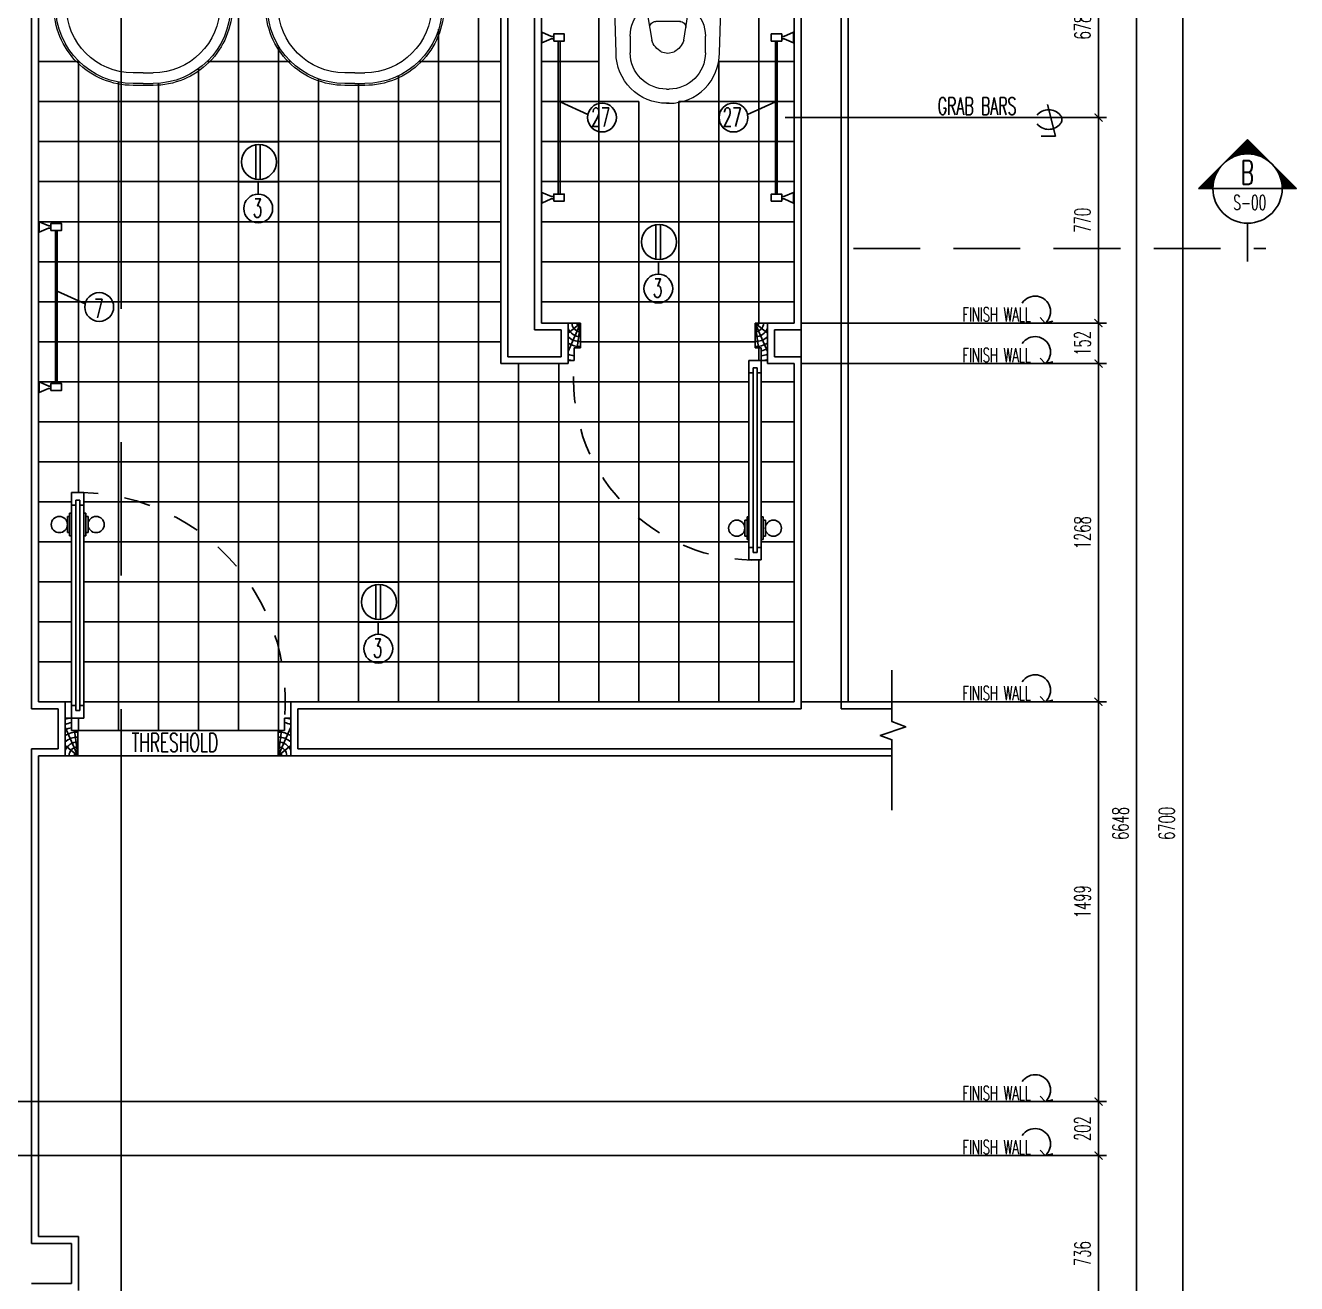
# Model space of a CAD drawing. Extents: x 417610.1 to 417639, y 43413.5 to 43433.4.
# Drawn here: x 417616.679 to 417621.444, y 43426.174 to 43430.891 of the extents above; entities that cross this region are included whole.
import ezdxf
from ezdxf.enums import TextEntityAlignment as Align

# ---------------------------------------------------------------- set-up
doc = ezdxf.new("R2010")
doc.units = 0
doc.header["$MEASUREMENT"] = 0
doc.header["$PDMODE"] = 3
doc.header["$PDSIZE"] = 0.1
for name, pattern in [('CENTERX2', [4, 2.5, -0.5, 0.5, -0.5]), ('DASHED', [0.75, 0.5, -0.25]), ('HIDDEN', [0.375, 0.25, -0.125]), ('HIDDEN2', [0.1875, 0.125, -0.0625])]:
    doc.linetypes.add(name, pattern=pattern)
doc.layers.get('0').update_dxf_attribs({"linetype": 'CONTINUOUS'})
doc.layers.get('DEFPOINTS').update_dxf_attribs({"linetype": 'CONTINUOUS'})
for name, color, linetype in [('2', 2, 'CONTINUOUS'), ('A-JEERI', 3, 'CONTINUOUS'), ('ARCDIMR', 4, 'CONTINUOUS'), ('AXES', 11, 'CENTERX2'), ('DIM', 4, 'CONTINUOUS'), ('DIM-NEW', 4, 'CONTINUOUS'), ('Dimout', 4, 'CONTINUOUS'), ('DOOR', 4, 'CONTINUOUS'), ('DW', 7, 'CONTINUOUS'), ('ELE', 3, 'CONTINUOUS'), ('ELEV-MARK', 6, 'CONTINUOUS'), ('FIX', 3, 'CONTINUOUS'), ('Plaster', 7, 'CONTINUOUS'), ('Tile', 5, 'CONTINUOUS'), ('TXT', 2, 'CONTINUOUS'), ('WALL', 6, 'CONTINUOUS')]:
    doc.layers.add(name, color=color, linetype=linetype)
doc.styles.add('ROMANS', font='ROMANS.shx', dxfattribs={"width": 0.6})
doc.dimstyles.new('R50', dxfattribs={"dimscale": 0, "dimtxt": 0.06, "dimasz": 0.03, "dimexe": 0.03, "dimexo": 0.03, "dimgap": 0.03, "dimtad": 1, "dimdec": 0, "dimlfac": 1000, "dimzin": 13, "dimdsep": 46, "dimtxsty": 'ROMANS', "dimblk": 'ARCHTICK', "dimcen": 0.09, "dimclrd": 4, "dimclre": 4, "dimclrt": 2, "dimadec": 0, "dimazin": 0, "dimtfac": 1, "dimtdec": 0, "dimtofl": 0, "dimtmove": 2, "dimatfit": 3, "dimldrblk": 'CLOSEDBLANK', "dimfxl": 0, "dimtolj": 1, "dimtzin": 0, "dimarcsym": 0})

# ---------------------------------------------------------------- blocks, each defined once
blk = doc.blocks.new('DOOR90')
at = {"layer": 'DOOR', "color": 7, "linetype": 'ByBlock'}
for p, q in [((-150, 0), (0, 0)), ((-150, 0), (-150, -25)), ((0, -50), (-113.7, 0)), ((0, -50), (-40.1, 0)), ((0, -50), (0, 0)), ((-1000, -25), (-1050, -25)), ((-1050, -75), (-1050, -25)), ((-1050, -25), (-1050, -75)), ((-1000, -42), (-1020, -42)), ((-1020, -42), (-1020, -58)), ((-1000, -25), (-1000, -42)), ((-877.6, -17.8), (-967.6, -17.8)), ((-967.6, -25), (-967.6, -17.8)), ((-955, -8.8), (-890.2, -8.8)), ((-955, -17.8), (-955, -8.8)), ((-955, -17.8), (-890.2, -17.8)), ((-890.2, -17.8), (-890.2, -8.8)), ((-877.6, -25), (-877.6, -17.8)), ((-200, -25), (-150, -25)), ((-200, -42), (-200, -25)), ((-180, -42), (-200, -42)), ((-180, -58), (-180, -42)), ((-150, -25), (-100, -25)), ((-150, -75), (-150, -25)), ((-100, -25), (-100, -50)), ((0, -50), (-100, -36.6)), ((-100, -50), (0, -50)), ((-1000, -75), (-1050, -75)), ((-1000, -58), (-1020, -58)), ((-1000, -58), (-1000, -75)), ((-967.6, -75), (-967.6, -82.2)), ((-877.6, -82.2), (-967.6, -82.2)), ((-955, -82.2), (-890.2, -82.2)), ((-955, -82.2), (-955, -91.2)), ((-955, -91.2), (-890.2, -91.2)), ((-890.2, -82.2), (-890.2, -91.2)), ((-877.6, -75), (-877.6, -82.2)), ((-200, -58), (-180, -58)), ((-200, -75), (-200, -58)), ((-150, -75), (-200, -75)), ((0, -850), (-113.7, -900)), ((-100, -875), (-100, -850)), ((0, -850), (-100, -863.4)), ((-100, -850), (0, -850)), ((0, -850), (-40.1, -900)), ((0, -850), (0, -900)), ((-150, -875), (-100, -875)), ((-150, -900), (-150, -875)), ((-150, -900), (0, -900)), ((0, -900), (-150, -900))]:
    blk.add_line(p, q, dxfattribs=at)
at = {"layer": 'DOOR', "linetype": 'ByBlock'}
for p, q in [((-200, -25), (-1000, -25)), ((-200, -42), (-1000, -42)), ((-200, -58), (-1000, -58)), ((-1000, -75), (-200, -75))]:
    blk.add_line(p, q, dxfattribs=at)
at = {"layer": 'DOOR', "color": 7, "linetype": 'ByBlock'}
for centre in [(-922.6, 23.5), (-922.6, -123.5)]:
    blk.add_circle(centre, 32.4, dxfattribs=at)
for centre, radius, start, end in [((0, -50), 154.4, 161.1053, 166.2858), ((0, -50), 94.4, 148.0182, 180), ((0, -50), 134.4, 158.1598, 169.28), ((0, -50), 114.4, 154.0838, 167.3774), ((0, -50), 74.4, 137.7764, 180), ((0, -50), 54.4, 113.2074, 180), ((0, -50), 34.4, 90, 180), ((0, -50), 14.4, 90, 180), ((0, -850), 94.4, 180, 211.9818), ((0, -850), 74.4, 180, 222.2236), ((0, -850), 54.4, 180, 246.7926), ((0, -850), 34.4, 180, 270), ((0, -850), 14.4, 180, 270), ((0, -850), 154.4, 193.7142, 198.8947), ((0, -850), 134.4, 190.72, 201.8402)]:
    blk.add_arc(centre, radius, start, end, dxfattribs=at)
at = {"layer": 'DOOR', "linetype": 'HIDDEN', "ltscale": 0.5}
blk.add_arc((-222.2, -50), 828.2, 178.2701, 275.003, dxfattribs=at)
blk = doc.blocks.new('LAV-003')
at = {"layer": 'FIX', "linetype": 'ByBlock'}
blk.add_line((-327.5, -25), (327.5, -25), dxfattribs=at)
at = {"layer": 'FIX', "linetype": 'Continuous', "lineweight": 20}
for p, q in [((-327.5, -285), (-327.5, -25)), ((327.5, -285), (327.5, -25)), ((0, -165), (-187.5, -165)), ((0, -165), (187.5, -165)), ((-287.5, -285), (-287.5, -265)), ((287.5, -285), (287.5, -265)), ((0, -535), (-37.5, -535)), ((0, -535), (37.5, -535)), ((0, -575), (-37.5, -575)), ((0, -575), (37.5, -575))]:
    blk.add_line(p, q, dxfattribs=at)
at = {"layer": 'FIX', "linetype": 'ByBlock', "ltscale": 0.3}
for p, q in [((0, -35), (-262.5, -35)), ((0, -35), (262.5, -35)), ((-287.5, -265), (-287.5, -60)), ((287.5, -265), (287.5, -60))]:
    blk.add_line(p, q, dxfattribs=at)
at = {"layer": 'FIX', "lineweight": 20}
for p, q in [((0, -85.4), (0, -116.5)), ((-15.6, -100.9), (15.5, -100.9))]:
    blk.add_line(p, q, dxfattribs=at)
at = {"layer": 'FIX', "linetype": 'DASHED', "lineweight": 20, "ltscale": 0.04}
for p, q in [((-35.7, -230.5), (36.6, -230.5)), ((0, -193.9), (0, -266.1))]:
    blk.add_line(p, q, dxfattribs=at)
at = {"layer": 'FIX', "linetype": 'Continuous', "lineweight": 20}
blk.add_lwpolyline([(294.8, -25), (0, -25), (-327.5, -25), (-334.5, -285, 0.414214), (-37.5, -582), (0, -582), (37.5, -582, 0.414214), (334.5, -285), (327.5, -25), (0, -25)], format="xyb", dxfattribs=at)
at = {"layer": 'FIX', "linetype": 'HIDDEN', "lineweight": 20, "ltscale": 0.05}
for centre in [(-100, -100.9), (100, -100.9)]:
    blk.add_circle(centre, 12.4, dxfattribs=at)
at = {"layer": 'FIX', "lineweight": 20}
for centre, radius in [((0, -100.9), 15.5), ((0.5, -230), 29.5), ((0.5, -230), 22.5)]:
    blk.add_circle(centre, radius, dxfattribs=at)
at = {"layer": 'FIX', "linetype": 'ByBlock', "ltscale": 0.3}
for centre, start, end in [((-262.5, -60), 90, 180), ((262.5, -60), 0, 90)]:
    blk.add_arc(centre, 25, start, end, dxfattribs=at)
at = {"layer": 'FIX', "linetype": 'Continuous', "lineweight": 20}
for centre, radius, start, end in [((-187.5, -265), 100, 90, 180), ((187.5, -265), 100, 0, 90), ((-37.5, -285), 290, 180, 270), ((-37.5, -285), 250, 180, 270), ((37.5, -285), 290, 270, 0), ((37.5, -285), 250, 270, 0)]:
    blk.add_arc(centre, radius, start, end, dxfattribs=at)
blk = doc.blocks.new('WC')
at = {"layer": 'FIX', "lineweight": 20}
for p, q in [((475, 140.8), (538, 140.8)), ((394.8, 75.7), (490.4, 60.1)), ((339, 4.8), (339, -4.8)), ((533.7, 24.2), (539.5, 0)), ((539.5, 0), (533.7, -24.2)), ((674, 4.8), (674, -4.8)), ((490.4, -60.1), (394.8, -75.7)), ((538, -140.8), (475, -140.8)), ((213.2, -203.8), (210, -203.8))]:
    blk.add_line(p, q, dxfattribs=at)
at = {"layer": 'FIX', "linetype": 'Continuous', "lineweight": 20}
blk.add_line((420.1, -47.3), (420.4, 44.6), dxfattribs=at)
at = {"layer": 'FIX', "lineweight": 20}
for points in [[(210, -203.8, -0.414214), (137, -130.8), (137, 0), (137, 130.8, -0.414214), (210, 203.8)], [(727, -4.8), (727, 4.8, 0.414214), (538, 193.8), (210, 203.8)], [(727, 4.8), (727, -4.8, -0.414214), (538, -193.8), (210, -203.8)]]:
    blk.add_lwpolyline(points, format="xyb", dxfattribs=at)
at = {"layer": 'FIX', "linetype": 'HIDDEN2', "lineweight": 20, "ltscale": 0.3}
blk.add_circle((245, 0), 49.8, dxfattribs=at)
at = {"layer": 'FIX', "linetype": 'HIDDEN', "lineweight": 20, "ltscale": 0.05}
for centre in [(213.2, 77.5), (213.2, -77.5)]:
    blk.add_circle(centre, 11.6, dxfattribs=at)
at = {"layer": 'FIX', "lineweight": 20}
for centre, radius, start, end in [((475, 4.8), 136, 90, 180), ((538, 4.8), 136, 360, 90), ((464.4, -17.6), 82, 51.0758, 71.504), ((473, -6.9), 68.2, 27.1532, 51.0758), ((475, -4.8), 136, 180, 270), ((464.4, 17.6), 82, 288.496, 308.9242), ((473, 6.9), 68.2, 308.9242, 332.8468), ((538, -4.8), 136, 270, 0)]:
    blk.add_arc(centre, radius, start, end, dxfattribs=at)
at = {"layer": 'FIX', "linetype": 'Continuous', "lineweight": 20}
for centre, start, end in [((442.7, 45.5), 88.3879, 182.3338), ((442.4, -45.6), 177.6662, 271.6121)]:
    blk.add_arc(centre, 22.3, start, end, dxfattribs=at)
blk = doc.blocks.new('A$C3CD36B94')
at = {"layer": 'DOOR', "color": 0, "linetype": 'ByBlock'}
for p, q in [((105.9, 950.4), (55.9, 950.4)), ((55.9, 800.4), (55.9, 950.4)), ((105.9, 850.4), (105.9, 950.4)), ((805.9, 950.4), (855.9, 950.4)), ((805.9, 850.4), (805.9, 950.4)), ((855.9, 800.4), (855.9, 950.4)), ((855.9, 950.4), (855.9, 800.4)), ((80.9, 850.4), (105.9, 850.4)), ((80.9, 800.4), (80.9, 850.4)), ((830.9, 850.4), (805.9, 850.4)), ((830.9, 800.4), (830.9, 850.4)), ((55.9, 800.4), (80.9, 800.4)), ((130.9, 800.4), (80.9, 800.4)), ((80.9, 750.4), (80.9, 800.4)), ((113.9, 770.4), (97.9, 770.4)), ((97.9, 770.4), (97.9, 750.4)), ((113.9, 750.4), (113.9, 770.4)), ((130.9, 800.4), (130.9, 750.4)), ((855.9, 800.4), (830.9, 800.4)), ((97.9, 750.4), (80.9, 750.4)), ((130.9, 750.4), (113.9, 750.4)), ((64.7, 95.4), (64.7, 160.2)), ((73.7, 160.2), (64.7, 160.2)), ((73.7, 172.8), (73.7, 82.8)), ((80.9, 172.8), (73.7, 172.8)), ((73.7, 95.4), (73.7, 160.2)), ((130.9, 172.8), (138.1, 172.8)), ((138.1, 172.8), (138.1, 82.8)), ((138.1, 95.4), (138.1, 160.2)), ((138.1, 160.2), (147.1, 160.2)), ((147.1, 95.4), (147.1, 160.2)), ((73.7, 95.4), (64.7, 95.4)), ((80.9, 82.8), (73.7, 82.8)), ((130.9, 82.8), (138.1, 82.8)), ((138.1, 95.4), (147.1, 95.4)), ((80.9, 50.4), (80.9, 0.4)), ((80.9, 50.4), (97.9, 50.4)), ((130.9, 0.4), (80.9, 0.4)), ((80.9, 0.4), (130.9, 0.4)), ((97.9, 50.4), (97.9, 30.4)), ((97.9, 30.4), (113.9, 30.4)), ((113.9, 50.4), (113.9, 30.4)), ((113.9, 50.4), (130.9, 50.4)), ((130.9, 50.4), (130.9, 0.4))]:
    blk.add_line(p, q, dxfattribs=at)
at = {"layer": 'DOOR', "color": 9, "linetype": 'ByBlock'}
for p, q in [((105.9, 950.4), (55.9, 910.3)), ((105.9, 950.4), (55.9, 836.7)), ((105.9, 950.4), (92.6, 850.4)), ((805.9, 950.4), (819.3, 850.4)), ((805.9, 950.4), (855.9, 836.7)), ((805.9, 950.4), (855.9, 910.3))]:
    blk.add_line(p, q, dxfattribs=at)
at = {"layer": 'DOOR', "linetype": 'ByBlock'}
for p, q in [((80.9, 750.4), (80.9, 50.4)), ((97.9, 750.4), (97.9, 50.4)), ((113.9, 750.4), (113.9, 50.4)), ((130.9, 50.4), (130.9, 750.4))]:
    blk.add_line(p, q, dxfattribs=at)
at = {"layer": 'DOOR', "color": 0, "linetype": 'ByBlock'}
for centre in [(32.4, 127.8), (179.5, 127.8)]:
    blk.add_circle(centre, 32.4, dxfattribs=at)
at = {"layer": 'DOOR', "color": 9, "linetype": 'ByBlock'}
for centre, radius, start, end in [((105.9, 950.4), 54.4, 203.2074, 270), ((105.9, 950.4), 34.4, 180, 270), ((105.9, 950.4), 14.4, 180, 270), ((805.9, 950.4), 34.4, 270, 0), ((805.9, 950.4), 14.4, 270, 0), ((805.9, 950.4), 54.4, 270, 336.7926), ((105.9, 950.4), 74.4, 227.7764, 270), ((105.9, 950.4), 94.4, 238.0182, 270), ((805.9, 950.4), 74.4, 270, 312.2236), ((805.9, 950.4), 94.4, 270, 301.9818), ((105.9, 950.4), 114.4, 244.0838, 257.3774), ((105.9, 950.4), 134.4, 248.1598, 259.28), ((805.9, 950.4), 134.4, 280.72, 291.8402), ((105.9, 950.4), 154.4, 251.1053, 256.2858), ((805.9, 950.4), 154.4, 283.7142, 288.8947)]:
    blk.add_arc(centre, radius, start, end, dxfattribs=at)
at = {"layer": 'DOOR', "linetype": 'HIDDEN', "ltscale": 0.5}
blk.add_arc((105.9, 728.6), 728.6, 268.0335, 5.6617, dxfattribs=at)
blk = doc.blocks.new('*X23')
at = {"color": 0}
for p, q in [((14608, 7877), (14819, 8088)), ((14625, 7890), (14821, 8086)), ((14637, 7899), (14823, 8084)), ((14647, 7905), (14825, 8082)), ((14656, 7910), (14826, 8081)), ((14664, 7915), (14828, 8079)), ((14671, 7919), (14830, 8077)), ((14678, 7922), (14832, 8075)), ((14685, 7925), (14833, 8073)), ((14691, 7928), (14835, 8072)), ((14697, 7930), (14837, 8070)), ((14703, 7933), (14839, 8068)), ((14709, 7935), (14841, 8066)), ((14714, 7937), (14842, 8065)), ((14719, 7938), (14844, 8063)), ((14725, 7940), (14846, 8061)), ((14730, 7941), (14848, 8059)), ((14734, 7943), (14849, 8058)), ((14739, 7944), (14851, 8056)), ((14744, 7945), (14853, 8054)), ((14749, 7946), (14855, 8052)), ((14753, 7947), (14856, 8051)), ((14757, 7948), (14858, 8049)), ((14762, 7949), (14860, 8047)), ((14766, 7950), (14862, 8045)), ((14770, 7950), (14863, 8043)), ((14774, 7951), (14865, 8042)), ((14778, 7951), (14867, 8040)), ((14782, 7952), (14869, 8038)), ((14786, 7952), (14871, 8036)), ((14790, 7953), (14872, 8035)), ((14794, 7953), (14874, 8033)), ((14798, 7953), (14876, 8031)), ((14802, 7953), (14878, 8029)), ((14805, 7954), (14879, 8028)), ((14809, 7954), (14881, 8026)), ((14813, 7954), (14883, 8024)), ((14816, 7954), (14885, 8022)), ((14820, 7954), (14886, 8020)), ((14823, 7954), (14888, 8019)), ((14827, 7954), (14890, 8017)), ((14830, 7954), (14892, 8015)), ((14834, 7953), (14894, 8013)), ((14837, 7953), (14895, 8012)), ((14840, 7953), (14897, 8010)), ((14844, 7953), (14899, 8008)), ((14847, 7953), (14901, 8006)), ((14850, 7952), (14902, 8005)), ((14853, 7952), (14904, 8003)), ((14856, 7952), (14906, 8001)), ((14860, 7951), (14908, 7999)), ((14863, 7951), (14909, 7997)), ((14866, 7950), (14911, 7996)), ((14869, 7950), (14913, 7994)), ((14872, 7949), (14915, 7992)), ((14875, 7949), (14917, 7990)), ((14878, 7948), (14918, 7989)), ((14881, 7948), (14920, 7987)), ((14884, 7947), (14922, 7985)), ((14887, 7947), (14924, 7983)), ((14890, 7946), (14925, 7982)), ((14893, 7945), (14927, 7980)), ((14895, 7945), (14929, 7978)), ((14898, 7944), (14931, 7976)), ((14901, 7943), (14932, 7974)), ((14904, 7942), (14934, 7973)), ((14907, 7942), (14936, 7971)), ((14909, 7941), (14938, 7969)), ((14912, 7940), (14939, 7967)), ((14915, 7939), (14941, 7966)), ((14917, 7938), (14943, 7964)), ((14920, 7937), (14945, 7962)), ((14923, 7937), (14947, 7960)), ((14925, 7936), (14948, 7959)), ((14928, 7935), (14950, 7957)), ((14931, 7934), (14952, 7955)), ((14933, 7933), (14954, 7953)), ((14936, 7932), (14955, 7952)), ((14938, 7931), (14957, 7950)), ((14941, 7930), (14959, 7948)), ((14943, 7929), (14961, 7946)), ((14946, 7928), (14962, 7944)), ((14948, 7927), (14964, 7943)), ((14951, 7926), (14966, 7941)), ((14953, 7925), (14968, 7939)), ((14956, 7923), (14970, 7937)), ((14958, 7922), (14971, 7936)), ((14960, 7921), (14973, 7934)), ((14963, 7920), (14975, 7932)), ((14965, 7919), (14977, 7930)), ((14967, 7918), (14978, 7929)), ((14970, 7916), (14980, 7927)), ((14972, 7915), (14982, 7925)), ((14974, 7914), (14984, 7923)), ((14977, 7913), (14985, 7921)), ((14979, 7911), (14987, 7920)), ((14981, 7910), (14989, 7918)), ((14983, 7909), (14991, 7916)), ((14986, 7908), (14993, 7914)), ((14988, 7906), (14994, 7913)), ((14990, 7905), (14996, 7911)), ((14992, 7903), (14998, 7909)), ((14994, 7902), (15000, 7907)), ((14997, 7901), (15001, 7906)), ((14999, 7899), (15003, 7904)), ((15001, 7898), (15005, 7902)), ((15003, 7896), (15007, 7900)), ((15005, 7895), (15008, 7898)), ((15007, 7894), (15010, 7897)), ((15009, 7892), (15012, 7895)), ((15011, 7891), (15014, 7893)), ((15013, 7889), (15016, 7891)), ((15015, 7888), (15017, 7890)), ((15017, 7886), (15019, 7888)), ((15019, 7884), (15021, 7886)), ((15021, 7883), (15023, 7884)), ((15023, 7881), (15024, 7883)), ((15025, 7880), (15026, 7881)), ((15027, 7878), (15028, 7879)), ((15029, 7877), (15030, 7877)), ((15031, 7875), (15031, 7875)), ((15033, 7873), (15033, 7874)), ((15035, 7872), (15035, 7872)), ((15036, 7870), (15037, 7870)), ((15038, 7868), (15038, 7868)), ((15040, 7867), (15040, 7867)), ((15042, 7865), (15042, 7865)), ((15044, 7863), (15044, 7863)), ((14360, 7629), (14571, 7839)), ((14364, 7629), (14557, 7822)), ((14368, 7629), (14549, 7810)), ((14371, 7629), (14542, 7800)), ((14375, 7629), (14537, 7791)), ((14378, 7629), (14533, 7783)), ((14382, 7629), (14529, 7776)), ((14385, 7629), (14525, 7769)), ((14389, 7629), (14522, 7762)), ((14392, 7629), (14519, 7756)), ((14396, 7629), (14517, 7750)), ((14399, 7629), (14515, 7744)), ((15046, 7861), (15046, 7861)), ((15047, 7860), (15047, 7860)), ((15051, 7856), (15051, 7856)), ((15053, 7854), (15053, 7854)), ((15054, 7852), (15054, 7853)), ((15056, 7851), (15056, 7851)), ((15058, 7849), (15058, 7849)), ((15059, 7847), (15060, 7847)), ((15061, 7845), (15061, 7845)), ((15063, 7843), (15063, 7844)), ((15064, 7841), (15065, 7842)), ((15066, 7839), (15067, 7840)), ((15068, 7837), (15069, 7838)), ((15069, 7836), (15070, 7837)), ((15071, 7834), (15072, 7835)), ((15072, 7832), (15074, 7833)), ((15074, 7830), (15076, 7831)), ((15076, 7828), (15077, 7830)), ((15077, 7826), (15079, 7828)), ((15079, 7824), (15081, 7826)), ((15080, 7822), (15083, 7824)), ((15082, 7820), (15084, 7822)), ((15083, 7818), (15086, 7821)), ((15085, 7815), (15088, 7819)), ((15086, 7813), (15090, 7817)), ((15087, 7811), (15092, 7815)), ((15089, 7809), (15093, 7814)), ((15090, 7807), (15095, 7812)), ((15092, 7805), (15097, 7810)), ((15093, 7803), (15099, 7808)), ((15094, 7801), (15100, 7807)), ((15096, 7798), (15102, 7805)), ((15097, 7796), (15104, 7803)), ((15098, 7794), (15106, 7801)), ((15100, 7792), (15107, 7799)), ((15101, 7790), (15109, 7798)), ((15102, 7787), (15111, 7796)), ((15104, 7785), (15113, 7794)), ((15105, 7783), (15115, 7792)), ((15106, 7780), (15116, 7791)), ((15107, 7778), (15118, 7789)), ((15108, 7776), (15120, 7787)), ((15110, 7773), (15122, 7785)), ((15111, 7771), (15123, 7784)), ((15112, 7769), (15125, 7782)), ((15113, 7766), (15127, 7780)), ((15114, 7764), (15129, 7778)), ((15115, 7761), (15130, 7777)), ((15116, 7759), (15132, 7775)), ((15117, 7756), (15134, 7773)), ((15118, 7754), (15136, 7771)), ((15119, 7751), (15137, 7769)), ((15121, 7749), (15139, 7768)), ((15122, 7746), (15141, 7766)), ((15122, 7744), (15143, 7764)), ((15123, 7741), (15145, 7762)), ((15124, 7739), (15146, 7761)), ((15125, 7736), (15148, 7759)), ((15126, 7733), (15150, 7757)), ((15127, 7731), (15152, 7755)), ((15128, 7728), (15153, 7754)), ((15129, 7725), (15155, 7752)), ((15130, 7723), (15157, 7750)), ((15130, 7720), (15159, 7748)), ((15131, 7717), (15160, 7746)), ((15132, 7714), (15162, 7745)), ((14403, 7629), (14513, 7739)), ((14406, 7629), (14511, 7733)), ((14410, 7629), (14509, 7728)), ((14413, 7629), (14507, 7723)), ((14417, 7629), (14506, 7718)), ((14421, 7629), (14505, 7713)), ((14424, 7629), (14503, 7708)), ((14428, 7629), (14502, 7703)), ((14431, 7629), (14501, 7699)), ((14435, 7629), (14500, 7694)), ((14438, 7629), (14499, 7690)), ((14442, 7629), (14499, 7686)), ((14445, 7629), (14498, 7681)), ((14449, 7629), (14497, 7677)), ((14452, 7629), (14497, 7673)), ((14456, 7629), (14496, 7669)), ((14459, 7629), (14496, 7665)), ((14463, 7629), (14495, 7661)), ((14466, 7629), (14495, 7657)), ((14470, 7629), (14494, 7653)), ((14474, 7629), (14494, 7649)), ((14477, 7629), (14494, 7646)), ((14481, 7629), (14494, 7642)), ((14484, 7629), (14494, 7638)), ((14488, 7629), (14494, 7635)), ((14491, 7629), (14494, 7631)), ((15133, 7712), (15164, 7743)), ((15133, 7709), (15166, 7741)), ((15134, 7706), (15168, 7739)), ((15135, 7703), (15169, 7738)), ((15136, 7700), (15171, 7736)), ((15136, 7697), (15173, 7734)), ((15137, 7695), (15175, 7732)), ((15137, 7692), (15176, 7731)), ((15138, 7689), (15178, 7729)), ((15139, 7686), (15180, 7727)), ((15139, 7683), (15182, 7725)), ((15140, 7680), (15183, 7723)), ((15140, 7676), (15185, 7722)), ((15140, 7673), (15187, 7720)), ((15141, 7670), (15189, 7718)), ((15141, 7667), (15191, 7716)), ((15142, 7664), (15192, 7715)), ((15142, 7661), (15194, 7713)), ((15142, 7658), (15196, 7711)), ((15143, 7654), (15198, 7709)), ((15143, 7651), (15199, 7708)), ((15143, 7648), (15201, 7706)), ((15143, 7644), (15203, 7704)), ((15143, 7641), (15205, 7702)), ((15143, 7637), (15206, 7700)), ((15143, 7634), (15208, 7699)), ((15144, 7631), (15210, 7697)), ((15145, 7629), (15212, 7695)), ((15149, 7629), (15214, 7693)), ((15152, 7629), (15215, 7692)), ((15156, 7629), (15217, 7690)), ((15159, 7629), (15219, 7688)), ((15163, 7629), (15221, 7686)), ((15167, 7629), (15222, 7685)), ((15170, 7629), (15224, 7683)), ((15174, 7629), (15226, 7681)), ((15177, 7629), (15228, 7679)), ((15181, 7629), (15229, 7678)), ((15184, 7629), (15231, 7676)), ((15188, 7629), (15233, 7674)), ((15191, 7629), (15235, 7672)), ((15195, 7629), (15236, 7670)), ((15198, 7629), (15238, 7669)), ((15202, 7629), (15240, 7667)), ((15205, 7629), (15242, 7665)), ((15209, 7629), (15244, 7663)), ((15212, 7629), (15245, 7662)), ((15216, 7629), (15247, 7660)), ((15220, 7629), (15249, 7658)), ((15223, 7629), (15251, 7656)), ((15227, 7629), (15252, 7655)), ((15230, 7629), (15254, 7653)), ((15234, 7629), (15256, 7651)), ((15237, 7629), (15258, 7649)), ((15241, 7629), (15259, 7647)), ((15244, 7629), (15261, 7646)), ((15248, 7629), (15263, 7644)), ((15251, 7629), (15265, 7642)), ((15255, 7629), (15267, 7640)), ((15258, 7629), (15268, 7639)), ((15262, 7629), (15270, 7637)), ((15266, 7629), (15272, 7635)), ((15269, 7629), (15274, 7633)), ((15273, 7629), (15275, 7632)), ((15276, 7629), (15277, 7630))]:
    blk.add_line(p, q, dxfattribs=at)
blk = doc.blocks.new('A$C00CD09EC')
at = {"layer": 'ELEV-MARK', "color": 6}
for p, q in [((0, 0.2734), (0.1838, 0.4572)), ((0.3677, 0.2734), (0.1838, 0.4572)), ((0.0538, 0.2734), (0, 0.2734)), ((0.3138, 0.2734), (0.0538, 0.2734)), ((0.3677, 0.2734), (0.3138, 0.2734))]:
    blk.add_line(p, q, dxfattribs=at)
at = {"layer": 'ELEV-MARK', "color": 6, "linetype": 'HIDDEN'}
for p, q in [((0.1838, 0), (0.1838, 0.1434)), ((1.6607, 0.0488), (0.1154, 0.0488))]:
    blk.add_line(p, q, dxfattribs=at)
at = {"layer": 'ELEV-MARK', "color": 6}
blk.add_circle((0.1838, 0.2734), 0.13, dxfattribs=at)
at = {"layer": 'ELEV-MARK', "color": 11, "xscale": -0.0004000000000132786, "yscale": 0.0004000000000132786, "zscale": 0.0004}
blk.add_blockref('*X23', (6.1113, -2.7781), dxfattribs=at)
at = {"layer": 'ELEV-MARK', "color": 6, "style": 'ROMANS', "width": 0.6}
blk.add_attdef('R', text='', height=0.09, dxfattribs=at).set_placement((0.1848, 0.3332), align=Align.MIDDLE)
at = {"layer": 'ELEV-MARK', "color": 2, "style": 'ROMANS', "width": 0.6}
blk.add_attdef('AR.00', text='', height=0.056, dxfattribs=at).set_placement((0.1756, 0.2211), align=Align.MIDDLE)
blk = doc.blocks.new('A$C67076F16')
at = {"layer": 'DIM-NEW'}
for p, q in [((0.0127, 0.0913), (0.1876, 0.0913)), ((0.0138, 0.1136), (0.1863, 0.1136))]:
    blk.add_line(p, q, dxfattribs=at)
at = {"layer": 'DW'}
blk.add_lwpolyline([(0, 0.2), (0, 0), (0.2, 0), (0.2, 0.2)], close=True, dxfattribs=at)
at = {"layer": 'FIX', "color": 2}
blk.add_circle((0.1, 0.0983), 0.0876, dxfattribs=at)
blk = doc.blocks.new('A$C31925312')
at = {"layer": 'FIX'}
for p, q in [((0.0395, 0.625), (0.0486, 0.625)), ((0.0486, 0.625), (0.0838, 0.6402)), ((0.0838, 0.6402), (0.0859, 0.6402)), ((0.0838, 0.6402), (0.0838, 0.6007)), ((0.0845, 0.6402), (0.0845, 0.6007)), ((0.085, 0.6402), (0.085, 0.6007)), ((0.0856, 0.6402), (0.0856, 0.6007)), ((0.0224, 0.6066), (0.0159, 0.6066)), ((0.0395, 0.6163), (0.0476, 0.6163)), ((0.0476, 0.6163), (0.0838, 0.6007)), ((0.0838, 0.6007), (0.0859, 0.6007)), ((0.0395, 0.0242), (0.0486, 0.0242)), ((0.0395, 0.0156), (0.0476, 0.0156)), ((0.0476, 0.0156), (0.0838, 0)), ((0.0486, 0.0242), (0.0838, 0.0394)), ((0.0838, 0.0394), (0.0838, 0)), ((0.0838, 0.0394), (0.0859, 0.0394)), ((0.0845, 0.0394), (0.0845, 0)), ((0.085, 0.0394), (0.085, 0)), ((0.0856, 0.0394), (0.0856, 0)), ((0.0838, 0), (0.0859, 0))]:
    blk.add_line(p, q, dxfattribs=at)
for points in [[(0.0395, 0.6333), (0.0395, 0.6065), (0, 0.6065), (0, 0.6333)], [(0.0395, 0.0333), (0.0395, 0.0065), (0, 0.0065), (0, 0.0333)]]:
    blk.add_lwpolyline(points, close=True, dxfattribs=at)
blk.add_lwpolyline([(0.0159, 0.6066), (0.0159, 0.0333), (0.0224, 0.0333), (0.0224, 0.6066)], dxfattribs=at)
blk = doc.blocks.new('_ARCHTICK')
at = {"color": 0, "linetype": 'ByBlock', "const_width": 0.15}
blk.add_lwpolyline([(-0.5, -0.5), (0.5, 0.5)], dxfattribs=at)
blk = doc.blocks.new('*D121')
at = {"layer": '2', "color": 4, "lineweight": -2}
for p, q in [((417616.5557, 43426.6542), (417620.7315, 43426.6542)), ((417620.7015, 43425.9183), (417620.7015, 43426.6542)), ((417616.4257, 43425.9183), (417620.7315, 43425.9183))]:
    blk.add_line(p, q, dxfattribs=at)
at = {"layer": 'DEFPOINTS', "color": 0}
for p in [(417616.5257, 43426.6542), (417620.7015, 43426.6542), (417616.3957, 43425.9183)]:
    blk.add_point(p, dxfattribs=at)
at = {"layer": '2', "color": 4, "lineweight": -2, "xscale": 0.03, "yscale": 0.03, "zscale": 0.03}
for p, rotation in [((417620.7015, 43426.6542), 90), ((417620.7015, 43425.9183), 270)]:
    blk.add_blockref('_ARCHTICK', p, dxfattribs=dict(at, rotation=rotation))
at = {"layer": '2', "color": 2, "insert": (417620.6415, 43426.2863), "char_height": 0.06, "attachment_point": 5, "rotation": 90, "style": 'ROMANS'}
blk.add_mtext('\\A1;736', dxfattribs=at)
blk = doc.blocks.new('_ClosedBlank')
at = {"color": 0, "linetype": 'ByBlock', "lineweight": -2}
for p, q in [((-1, 0.17), (0, 0)), ((-1, 0.17), (-1, -0.17)), ((0, 0), (-1, -0.17))]:
    blk.add_line(p, q, dxfattribs=at)
blk = doc.blocks.new('*D122')
at = {"layer": '2', "color": 4, "lineweight": -2}
for p, q in [((417616.5557, 43426.8562), (417620.7315, 43426.8562)), ((417620.7015, 43426.6542), (417620.7015, 43426.8562)), ((417616.5557, 43426.6542), (417620.7315, 43426.6542))]:
    blk.add_line(p, q, dxfattribs=at)
at = {"layer": 'DEFPOINTS', "color": 0}
for p in [(417616.5257, 43426.8562), (417620.7015, 43426.8562), (417616.5257, 43426.6542)]:
    blk.add_point(p, dxfattribs=at)
at = {"layer": '2', "color": 4, "lineweight": -2, "xscale": 0.03, "yscale": 0.03, "zscale": 0.03}
for p, rotation in [((417620.7015, 43426.8562), 90), ((417620.7015, 43426.6542), 270)]:
    blk.add_blockref('_ARCHTICK', p, dxfattribs=dict(at, rotation=rotation))
at = {"layer": '2', "color": 2, "insert": (417620.6415, 43426.7552), "char_height": 0.06, "attachment_point": 5, "rotation": 90, "style": 'ROMANS'}
blk.add_mtext('\\A1;202', dxfattribs=at)
blk = doc.blocks.new('*D123')
at = {"layer": '2', "color": 4, "lineweight": -2}
for p, q in [((417619.5907, 43428.3553), (417620.7315, 43428.3553)), ((417620.7015, 43426.8562), (417620.7015, 43428.3553)), ((417616.5557, 43426.8562), (417620.7315, 43426.8562))]:
    blk.add_line(p, q, dxfattribs=at)
at = {"layer": 'DEFPOINTS', "color": 0}
for p in [(417619.5607, 43428.3553), (417620.7015, 43428.3553), (417616.5257, 43426.8562)]:
    blk.add_point(p, dxfattribs=at)
at = {"layer": '2', "color": 4, "lineweight": -2, "xscale": 0.03, "yscale": 0.03, "zscale": 0.03}
for p, rotation in [((417620.7015, 43428.3553), 90), ((417620.7015, 43426.8562), 270)]:
    blk.add_blockref('_ARCHTICK', p, dxfattribs=dict(at, rotation=rotation))
at = {"layer": '2', "color": 2, "insert": (417620.6415, 43427.6058), "char_height": 0.06, "attachment_point": 5, "rotation": 90, "style": 'ROMANS'}
blk.add_mtext('\\A1;1499', dxfattribs=at)
blk = doc.blocks.new('*D124')
at = {"layer": '2', "color": 4, "lineweight": -2}
for p, q in [((417619.5907, 43429.6232), (417620.7315, 43429.6232)), ((417620.7015, 43428.3553), (417620.7015, 43429.6232)), ((417619.5907, 43428.3553), (417620.7315, 43428.3553))]:
    blk.add_line(p, q, dxfattribs=at)
at = {"layer": 'DEFPOINTS', "color": 0}
for p in [(417619.5607, 43429.6232), (417620.7015, 43429.6232), (417619.5607, 43428.3553)]:
    blk.add_point(p, dxfattribs=at)
at = {"layer": '2', "color": 4, "lineweight": -2, "xscale": 0.03, "yscale": 0.03, "zscale": 0.03}
for p, rotation in [((417620.7015, 43429.6232), 90), ((417620.7015, 43428.3553), 270)]:
    blk.add_blockref('_ARCHTICK', p, dxfattribs=dict(at, rotation=rotation))
at = {"layer": '2', "color": 2, "insert": (417620.6415, 43428.9893), "char_height": 0.06, "attachment_point": 5, "rotation": 90, "style": 'ROMANS'}
blk.add_mtext('\\A1;1268', dxfattribs=at)
blk = doc.blocks.new('*D125')
at = {"layer": '2', "color": 4, "lineweight": -2}
for p, q in [((417619.5907, 43429.7752), (417620.7315, 43429.7752)), ((417620.7015, 43429.6232), (417620.7015, 43429.7752)), ((417619.5907, 43429.6232), (417620.7315, 43429.6232))]:
    blk.add_line(p, q, dxfattribs=at)
at = {"layer": 'DEFPOINTS', "color": 0}
for p in [(417619.5607, 43429.7752), (417620.7015, 43429.7752), (417619.5607, 43429.6232)]:
    blk.add_point(p, dxfattribs=at)
at = {"layer": '2', "color": 4, "lineweight": -2, "xscale": 0.03, "yscale": 0.03, "zscale": 0.03}
for p, rotation in [((417620.7015, 43429.7752), 90), ((417620.7015, 43429.6232), 270)]:
    blk.add_blockref('_ARCHTICK', p, dxfattribs=dict(at, rotation=rotation))
at = {"layer": '2', "color": 2, "insert": (417620.6415, 43429.6992), "char_height": 0.06, "attachment_point": 5, "rotation": 90, "style": 'ROMANS'}
blk.add_mtext('\\A1;152', dxfattribs=at)
blk = doc.blocks.new('*D126')
at = {"layer": '2', "color": 4, "lineweight": -2}
for p, q in [((417619.5272, 43430.5456), (417620.7315, 43430.5456)), ((417620.7015, 43429.7752), (417620.7015, 43430.5456)), ((417619.5907, 43429.7752), (417620.7315, 43429.7752))]:
    blk.add_line(p, q, dxfattribs=at)
at = {"layer": 'DEFPOINTS', "color": 0}
for p in [(417619.4972, 43430.5456), (417620.7015, 43430.5456), (417619.5607, 43429.7752)]:
    blk.add_point(p, dxfattribs=at)
at = {"layer": '2', "color": 4, "lineweight": -2, "xscale": 0.03, "yscale": 0.03, "zscale": 0.03}
for p, rotation in [((417620.7015, 43430.5456), 90), ((417620.7015, 43429.7752), 270)]:
    blk.add_blockref('_ARCHTICK', p, dxfattribs=dict(at, rotation=rotation))
at = {"layer": '2', "color": 2, "insert": (417620.6415, 43430.1604), "char_height": 0.06, "attachment_point": 5, "rotation": 90, "style": 'ROMANS'}
blk.add_mtext('\\A1;770', dxfattribs=at)
blk = doc.blocks.new('*D127')
at = {"layer": '2', "color": 4, "lineweight": -2}
for p, q in [((417619.5907, 43431.2232), (417620.7315, 43431.2232)), ((417620.7015, 43430.5456), (417620.7015, 43431.2232)), ((417619.5272, 43430.5456), (417620.7315, 43430.5456))]:
    blk.add_line(p, q, dxfattribs=at)
at = {"layer": 'DEFPOINTS', "color": 0}
for p in [(417619.5607, 43431.2232), (417620.7015, 43431.2232), (417619.4972, 43430.5456)]:
    blk.add_point(p, dxfattribs=at)
at = {"layer": '2', "color": 4, "lineweight": -2, "xscale": 0.03, "yscale": 0.03, "zscale": 0.03}
for p, rotation in [((417620.7015, 43431.2232), 90), ((417620.7015, 43430.5456), 270)]:
    blk.add_blockref('_ARCHTICK', p, dxfattribs=dict(at, rotation=rotation))
at = {"layer": '2', "color": 2, "insert": (417620.6415, 43430.8844), "char_height": 0.06, "attachment_point": 5, "rotation": 90, "style": 'ROMANS'}
blk.add_mtext('\\A1;678', dxfattribs=at)
blk = doc.blocks.new('*D128')
at = {"layer": '2', "color": 4, "lineweight": -2}
for p, q in [((417619.5907, 43431.2232), (417620.8739, 43431.2232)), ((417620.8439, 43431.2232), (417620.8439, 43424.5752)), ((417616.5557, 43424.5752), (417620.8739, 43424.5752))]:
    blk.add_line(p, q, dxfattribs=at)
at = {"layer": 'DEFPOINTS', "color": 0}
for p in [(417619.5607, 43431.2232), (417616.5257, 43424.5752), (417620.8439, 43424.5752)]:
    blk.add_point(p, dxfattribs=at)
at = {"layer": '2', "color": 4, "lineweight": -2, "xscale": 0.03, "yscale": 0.03, "zscale": 0.03}
for p, rotation in [((417620.8439, 43431.2232), 90), ((417620.8439, 43424.5752), 270)]:
    blk.add_blockref('_ARCHTICK', p, dxfattribs=dict(at, rotation=rotation))
at = {"layer": '2', "color": 2, "insert": (417620.7839, 43427.8992), "char_height": 0.06, "attachment_point": 5, "rotation": 90, "style": 'ROMANS'}
blk.add_mtext('\\A1;6648', dxfattribs=at)
blk = doc.blocks.new('*D129')
at = {"layer": '2', "color": 4, "lineweight": -2}
for p, q in [((417619.6167, 43431.2492), (417621.0473, 43431.2492)), ((417621.0173, 43424.5492), (417621.0173, 43431.2492)), ((417616.5817, 43424.5492), (417621.0473, 43424.5492))]:
    blk.add_line(p, q, dxfattribs=at)
at = {"layer": 'DEFPOINTS', "color": 0}
for p in [(417619.5867, 43431.2492), (417621.0173, 43431.2492), (417616.5517, 43424.5492)]:
    blk.add_point(p, dxfattribs=at)
at = {"layer": '2', "color": 4, "lineweight": -2, "xscale": 0.03, "yscale": 0.03, "zscale": 0.03}
for p, rotation in [((417621.0173, 43431.2492), 90), ((417621.0173, 43424.5492), 270)]:
    blk.add_blockref('_ARCHTICK', p, dxfattribs=dict(at, rotation=rotation))
at = {"layer": '2', "color": 2, "insert": (417620.9573, 43427.8992), "char_height": 0.06, "attachment_point": 5, "rotation": 90, "style": 'ROMANS'}
blk.add_mtext('\\A1;6700', dxfattribs=at)
blk = doc.blocks.new('*D147')
at = {"layer": '2', "color": 4, "lineweight": -2}
for p, q in [((417611.6877, 43426.6842), (417611.6877, 43432.6794)), ((417619.5607, 43431.2532), (417619.5607, 43432.6794)), ((417619.5607, 43432.6494), (417611.6877, 43432.6494))]:
    blk.add_line(p, q, dxfattribs=at)
at = {"layer": 'DEFPOINTS', "color": 0}
for p in [(417611.6877, 43432.6494), (417619.5607, 43431.2232), (417611.6877, 43426.6542)]:
    blk.add_point(p, dxfattribs=at)
at = {"layer": '2', "color": 4, "lineweight": -2, "xscale": 0.03, "yscale": 0.03, "zscale": 0.03, "rotation": 180}
blk.add_blockref('_ARCHTICK', (417611.6877, 43432.6494), dxfattribs=at)
at = {"layer": '2', "color": 4, "lineweight": -2, "xscale": 0.03, "yscale": 0.03, "zscale": 0.03}
blk.add_blockref('_ARCHTICK', (417619.5607, 43432.6494), dxfattribs=at)
at = {"layer": '2', "color": 2, "insert": (417615.6242, 43432.7094), "char_height": 0.06, "attachment_point": 5, "style": 'ROMANS'}
blk.add_mtext('\\A1;7873', dxfattribs=at)
blk = doc.blocks.new('*D148')
at = {"layer": '2', "color": 4, "lineweight": -2}
for p, q in [((417611.6617, 43426.7102), (417611.6617, 43432.8217)), ((417619.5867, 43431.2792), (417619.5867, 43432.8217)), ((417611.6617, 43432.7917), (417619.5867, 43432.7917))]:
    blk.add_line(p, q, dxfattribs=at)
at = {"layer": 'DEFPOINTS', "color": 0}
for p in [(417619.5867, 43432.7917), (417619.5867, 43431.2492), (417611.6617, 43426.6802)]:
    blk.add_point(p, dxfattribs=at)
at = {"layer": '2', "color": 4, "lineweight": -2, "xscale": 0.03, "yscale": 0.03, "zscale": 0.03, "rotation": 180}
blk.add_blockref('_ARCHTICK', (417611.6617, 43432.7917), dxfattribs=at)
at = {"layer": '2', "color": 4, "lineweight": -2, "xscale": 0.03, "yscale": 0.03, "zscale": 0.03}
blk.add_blockref('_ARCHTICK', (417619.5867, 43432.7917), dxfattribs=at)
at = {"layer": '2', "color": 2, "insert": (417615.6242, 43432.8517), "char_height": 0.06, "attachment_point": 5, "style": 'ROMANS'}
blk.add_mtext('\\A1;7925', dxfattribs=at)
blk = doc.blocks.new('FINISH.WALL')
at = {"layer": 'DIM'}
blk.add_arc((-0.0435, 0.0496), 0.066, 311.2207, 146.8229, dxfattribs=at)
at = {"layer": 'WALL'}
for q in [(-0.0228, 0.0234), (0.0318, 0.0075)]:
    blk.add_line((0, 0), q, dxfattribs=at)
at = {"layer": 'TXT', "style": 'ROMANS', "width": 0.6}
blk.add_text('FINISH WALL', height=0.06, dxfattribs=at).set_placement((-0.3548, 0.0066))
blk = doc.blocks.new('SCNTR', base_point=(3632.66, 549.66))
for q in [(3633.89, 554.57), (3636.1, 543.44)]:
    blk.add_line((3631.12, 543.44), q)
for centre, radius, start, end in [((3630.8, 549.38), 1.99, 133.3084, 182.4789), ((3633.47, 547.5), 5.23, 39.4883, 140.5117), ((3630.8, 549.21), 1.99, 177.5211, 226.6916), ((3633.47, 551.09), 5.23, 219.4883, 320.5117)]:
    blk.add_arc(centre, radius, start, end)

msp = doc.modelspace()

# ---------------------------------------------------------------- linework, layer by layer
at = {"layer": '2'}
for p, q in [((417618.7876, 43430.5571), (417618.6827, 43430.6051)), ((417619.3858, 43430.5571), (417619.4906, 43430.6051)), ((417616.9026, 43429.8468), (417616.7977, 43429.8948)), ((417616.8747, 43428.2472), (417617.6262, 43428.2472)), ((417617.6262, 43428.1532), (417616.8747, 43428.1532))]:
    msp.add_line(p, q, dxfattribs=at)
msp.add_lwpolyline([(417619.927, 43427.9496), (417619.927, 43428.2131), (417619.883, 43428.2291), (417619.979, 43428.2611), (417619.927, 43428.2811), (417619.927, 43428.4737)], dxfattribs=at)
at = {"layer": 'AXES'}
msp.add_line((417617.0372, 43421.8283), (417617.0372, 43432.9536), dxfattribs=at)
at = {"layer": 'ELE'}
for p, q in [((417617.5514, 43430.2584), (417617.5514, 43430.3065)), ((417619.0514, 43429.9584), (417619.0514, 43430.0065)), ((417618.0014, 43428.6084), (417618.0014, 43428.6565))]:
    msp.add_line(p, q, dxfattribs=at)
at = {"layer": 'FIX', "color": 2}
for centre in [(417618.8403, 43430.5456), (417619.3331, 43430.5456), (417617.5514, 43430.2045), (417619.0514, 43429.9045), (417616.9553, 43429.8353), (417618.0014, 43428.5545)]:
    msp.add_circle(centre, 0.054, dxfattribs=at)
at = {"layer": 'Plaster'}
for p, q in [((417616.7277, 43431.2232), (417616.7277, 43428.3553)), ((417618.4607, 43431.2232), (417618.4607, 43429.6232)), ((417618.6127, 43431.2232), (417618.6127, 43429.7752)), ((417619.5607, 43431.2232), (417619.5607, 43429.7752)), ((417619.7627, 43431.2232), (417619.7627, 43428.3553)), ((417618.7127, 43429.7752), (417618.6127, 43429.7752)), ((417618.7127, 43429.7752), (417618.7127, 43429.6232)), ((417619.5607, 43429.7752), (417619.4607, 43429.7752)), ((417619.4607, 43429.7752), (417619.4607, 43429.6232)), ((417619.4277, 43429.6817), (417619.4277, 43429.635)), ((417618.7127, 43429.6232), (417618.4607, 43429.6232)), ((417619.5607, 43429.6232), (417619.4607, 43429.6232)), ((417619.5607, 43429.6232), (417619.5607, 43428.3553)), ((417616.8277, 43428.3553), (417616.7277, 43428.3553)), ((417616.8277, 43428.3553), (417616.8277, 43428.1532)), ((417616.8512, 43428.3553), (417616.8277, 43428.3553)), ((417619.5607, 43428.3553), (417617.6732, 43428.3553)), ((417617.6732, 43428.3553), (417617.6732, 43428.1533)), ((417619.927, 43428.3553), (417619.7627, 43428.3553)), ((417616.8777, 43428.2942), (417616.8777, 43428.2472)), ((417616.8277, 43428.1532), (417616.7277, 43428.1532)), ((417616.7277, 43428.1532), (417616.7277, 43426.3502)), ((417619.927, 43428.1533), (417617.6732, 43428.1533)), ((417616.8777, 43426.3502), (417616.7277, 43426.3502)), ((417616.8777, 43426.3502), (417616.8777, 43426.1482))]:
    msp.add_line(p, q, dxfattribs=at)
at = {"layer": 'Tile'}
for p, q in [((417617.4777, 43431.2232), (417617.4777, 43428.2472)), ((417618.3777, 43431.2232), (417618.3777, 43428.3553)), ((417618.8277, 43431.2232), (417618.8277, 43428.3553)), ((417619.4277, 43431.2232), (417619.4277, 43429.7752)), ((417618.2277, 43430.8768), (417618.2277, 43428.3553)), ((417617.6277, 43430.8132), (417617.6277, 43428.2472)), ((417616.88, 43430.7553), (417616.7277, 43430.7553)), ((417616.8777, 43430.7575), (417616.8777, 43429.1397)), ((417617.6737, 43430.7553), (417617.3592, 43430.7553)), ((417618.4607, 43430.7553), (417618.153, 43430.7553)), ((417618.8277, 43430.7553), (417618.6127, 43430.7553)), ((417619.5607, 43430.7553), (417619.2777, 43430.7553)), ((417619.2777, 43430.7553), (417619.2777, 43428.3553)), ((417617.3277, 43430.7287), (417617.3277, 43428.2472)), ((417617.0277, 43430.6784), (417617.0277, 43428.2472)), ((417617.1777, 43430.674), (417617.1777, 43428.2472)), ((417617.7777, 43430.6904), (417617.7777, 43428.3553)), ((417617.9277, 43430.6732), (417617.9277, 43428.3553)), ((417618.0777, 43430.7024), (417618.0777, 43428.3553)), ((417618.4607, 43430.6053), (417616.7277, 43430.6053)), ((417618.9777, 43430.6053), (417618.6127, 43430.6053)), ((417618.9777, 43430.6053), (417618.9777, 43428.3553)), ((417619.5607, 43430.6053), (417619.1277, 43430.6053)), ((417619.1277, 43430.6053), (417619.1277, 43428.3553)), ((417618.4607, 43430.4553), (417616.7277, 43430.4553)), ((417619.5607, 43430.4553), (417618.6127, 43430.4553)), ((417618.4607, 43430.3053), (417616.7277, 43430.3053)), ((417619.5607, 43430.3053), (417618.6127, 43430.3053)), ((417618.4607, 43430.1553), (417616.7277, 43430.1553)), ((417619.5607, 43430.1553), (417618.6127, 43430.1553)), ((417618.4607, 43430.0053), (417616.7277, 43430.0053)), ((417619.5607, 43430.0053), (417618.6127, 43430.0053)), ((417618.4607, 43429.8553), (417616.7277, 43429.8553)), ((417619.5607, 43429.8553), (417618.6127, 43429.8553)), ((417618.4607, 43429.7053), (417616.7277, 43429.7053)), ((417619.4139, 43429.7053), (417618.7594, 43429.7053)), ((417618.5277, 43429.6232), (417618.5277, 43428.3553)), ((417618.6777, 43429.6232), (417618.6777, 43428.3553)), ((417619.3906, 43429.5553), (417616.7277, 43429.5553)), ((417619.5607, 43429.5553), (417619.4373, 43429.5553)), ((417619.3906, 43429.4053), (417616.7277, 43429.4053)), ((417619.5607, 43429.4053), (417619.4373, 43429.4053)), ((417619.3906, 43429.2553), (417616.7277, 43429.2553)), ((417619.5607, 43429.2553), (417619.4373, 43429.2553)), ((417616.8512, 43429.1053), (417616.7277, 43429.1053)), ((417619.3906, 43429.1053), (417616.8982, 43429.1053)), ((417619.5607, 43429.1053), (417619.4373, 43429.1053)), ((417616.8512, 43428.9553), (417616.7277, 43428.9553)), ((417619.3906, 43428.9553), (417616.8982, 43428.9553)), ((417619.5607, 43428.9553), (417619.4373, 43428.9553)), ((417619.4277, 43428.887), (417619.4277, 43428.3553)), ((417616.8512, 43428.8053), (417616.7277, 43428.8053)), ((417619.5607, 43428.8053), (417616.8982, 43428.8053)), ((417616.8512, 43428.6553), (417616.7277, 43428.6553)), ((417619.5607, 43428.6553), (417616.8982, 43428.6553)), ((417616.8512, 43428.5053), (417616.7277, 43428.5053)), ((417619.5607, 43428.5053), (417616.8982, 43428.5053)), ((417617.6732, 43428.3553), (417616.8982, 43428.3553))]:
    msp.add_line(p, q, dxfattribs=at)
at = {"layer": 'WALL'}
for p, q in [((417616.7017, 43428.3293), (417616.7017, 43431.2492)), ((417618.4867, 43429.6492), (417618.4867, 43431.2492)), ((417618.5867, 43429.7492), (417618.5867, 43431.2492)), ((417619.5867, 43428.3293), (417619.5867, 43431.2492)), ((417619.7367, 43428.3293), (417619.7367, 43431.2492)), ((417618.6867, 43429.7492), (417618.5867, 43429.7492)), ((417618.6867, 43429.7492), (417618.6867, 43429.6492)), ((417619.5867, 43429.7492), (417619.4867, 43429.7492)), ((417619.4867, 43429.7492), (417619.4867, 43429.6492)), ((417618.6867, 43429.6492), (417618.4867, 43429.6492)), ((417619.5867, 43429.6492), (417619.4867, 43429.6492)), ((417616.8017, 43428.3293), (417616.7017, 43428.3293)), ((417616.8017, 43428.3293), (417616.8017, 43428.1792)), ((417617.6992, 43428.3293), (417619.5867, 43428.3293)), ((417617.6992, 43428.3293), (417617.6992, 43428.1792)), ((417619.7367, 43428.3293), (417619.927, 43428.3293)), ((417616.7017, 43428.1792), (417616.8017, 43428.1792)), ((417616.7017, 43426.3242), (417616.7017, 43428.1792)), ((417619.927, 43428.1793), (417617.6992, 43428.1792)), ((417616.7017, 43426.3242), (417616.8017, 43426.3242)), ((417616.7017, 43426.3242), (417616.8517, 43426.3242)), ((417616.8517, 43426.1742), (417616.8517, 43426.3242)), ((417616.7017, 43426.1742), (417616.8517, 43426.1742))]:
    msp.add_line(p, q, dxfattribs=at)

# ---------------------------------------------------------------- block references
at = {"layer": 'A-JEERI', "linetype": 'ByBlock', "xscale": -0.001000000047497451, "yscale": 0.0009999999892897904, "zscale": 0.001}
for p in [(417617.1196, 43431.2482), (417617.9134, 43431.2482)]:
    msp.add_blockref('LAV-003', p, dxfattribs=at)
at = {"layer": 'ARCDIMR', "xscale": -0.01075199997285381, "yscale": 0.01075200000195764, "zscale": 0.010752}
msp.add_blockref('SCNTR', (417620.5232, 43430.5422), dxfattribs=at)
at = {"layer": 'Dimout', "rotation": 180}
for p in [(417618.6986, 43430.8655), (417616.8136, 43430.1553)]:
    msp.add_blockref('A$C31925312', p, dxfattribs=at)
at = {"layer": 'Dimout', "xscale": -1, "rotation": 179.9999999621016}
msp.add_blockref('A$C31925312', (417619.4747, 43430.8655), dxfattribs=at)
at = {"layer": 'Dimout', "xscale": 0.75, "yscale": 0.75, "zscale": 0.75, "rotation": 90}
for p in [(417617.6277, 43430.3043), (417619.1277, 43430.0043), (417618.0777, 43428.6543)]:
    msp.add_blockref('A$C67076F16', p, dxfattribs=at)
at = {"layer": 'DOOR', "color": 0, "xscale": -0.0009349999895493965, "yscale": 0.0009349999895493965, "zscale": 0.0009349999995634425}
msp.add_blockref('A$C3CD36B94', (417619.513, 43428.8866), dxfattribs=at)
at = {"layer": 'DOOR', "xscale": -0.0009394439324858894, "yscale": 0.0009394439324858894, "zscale": 0.000939443942547531, "rotation": 90}
msp.add_blockref('DOOR90', (417616.8277, 43428.1532), dxfattribs=at)
at = {"layer": 'Plaster'}
ref = msp.add_blockref('A$C00CD09EC', (417621.444, 43430.0061), dxfattribs=dict(at, xscale=-1))
ref.add_attrib('R', 'B', dxfattribs={"layer": 'ELEV-MARK', "color": 6, "height": 0.09, "style": 'ROMANS', "width": 0.6}).set_placement((417621.2592, 43430.3392), align=Align.MIDDLE)
ref.add_attrib('AR.00', 'S-00', dxfattribs={"layer": 'ELEV-MARK', "color": 2, "height": 0.056, "style": 'ROMANS', "width": 0.6}).set_placement((417621.2684, 43430.2272), align=Align.MIDDLE)
at = {"layer": 'WALL', "xscale": -0.0009999999892897904, "yscale": 0.0009999999892897904, "zscale": 0.001, "rotation": 90}
msp.add_blockref('WC', (417619.0867, 43431.3261), dxfattribs=at)
at = {"layer": 'WALL', "extrusion": (0, 0, -1), "xscale": -0.875, "yscale": 0.875, "zscale": -0.875}
for p in [(-417620.5021, 43429.7752), (-417620.5021, 43429.6232), (-417620.5021, 43428.3553), (-417620.5021, 43426.8562), (-417620.5021, 43426.6542)]:
    msp.add_blockref('FINISH.WALL', p, dxfattribs=at)

# ---------------------------------------------------------------- texts
at = {"layer": 'TXT', "style": 'ROMANS', "width": 0.6}
for s, height, p in [('GRAB BARS', 0.06486, (417620.0988, 43430.5563)), ('27', 0.07, (417618.7995, 43430.512)), ('27', 0.07, (417619.2923, 43430.512)), ('3', 0.07, (417617.5308, 43430.171)), ('3', 0.07, (417619.0308, 43429.871)), ('7', 0.07, (417616.9356, 43429.7952)), ('3', 0.07, (417617.9808, 43428.521)), ('THRESHOLD', 0.07, (417617.077, 43428.1678))]:
    msp.add_text(s, height=height, dxfattribs=at).set_placement(p)

# ---------------------------------------------------------------- dimensions: what is measured, and where the dimension line sits
at = {"layer": '2'}
for base, p1, p2, picture, middle in [((417619.5867, 43432.7917), (417611.6617, 43426.6802), (417619.5867, 43431.2492), '*D148', (417615.6242, 43432.8517)), ((417611.6877, 43432.6494), (417619.5607, 43431.2232), (417611.6877, 43426.6542), '*D147', (417615.6242, 43432.7094))]:
    dim = msp.add_linear_dim(base=base, p1=p1, p2=p2, dimstyle='R50', override={"dimscale": 1}, dxfattribs=at)
    dim.commit()
    dim.dimension.update_dxf_attribs({"geometry": picture, "text_midpoint": middle})
for base, p1, p2, picture, middle in [((417620.8439, 43424.5752), (417619.5607, 43431.2232), (417616.5257, 43424.5752), '*D128', (417620.7839, 43427.8992)), ((417621.0173, 43431.2492), (417616.5517, 43424.5492), (417619.5867, 43431.2492), '*D129', (417620.9573, 43427.8992)), ((417620.7015, 43431.2232), (417619.4972, 43430.5456), (417619.5607, 43431.2232), '*D127', (417620.6415, 43430.8844)), ((417620.7015, 43430.5456), (417619.5607, 43429.7752), (417619.4972, 43430.5456), '*D126', (417620.6415, 43430.1604)), ((417620.7015, 43429.7752), (417619.5607, 43429.6232), (417619.5607, 43429.7752), '*D125', (417620.6415, 43429.6992)), ((417620.7015, 43429.6232), (417619.5607, 43428.3553), (417619.5607, 43429.6232), '*D124', (417620.6415, 43428.9893)), ((417620.7015, 43428.3553), (417616.5257, 43426.8562), (417619.5607, 43428.3553), '*D123', (417620.6415, 43427.6058)), ((417620.7015, 43426.8562), (417616.5257, 43426.6542), (417616.5257, 43426.8562), '*D122', (417620.6415, 43426.7552)), ((417620.7015, 43426.6542), (417616.3957, 43425.9183), (417616.5257, 43426.6542), '*D121', (417620.6415, 43426.2863))]:
    dim = msp.add_linear_dim(base=base, p1=p1, p2=p2, angle=90, dimstyle='R50', override={"dimscale": 1}, dxfattribs=at)
    dim.commit()
    dim.dimension.update_dxf_attribs({"geometry": picture, "text_midpoint": middle})

doc.saveas('drawing.dxf')
